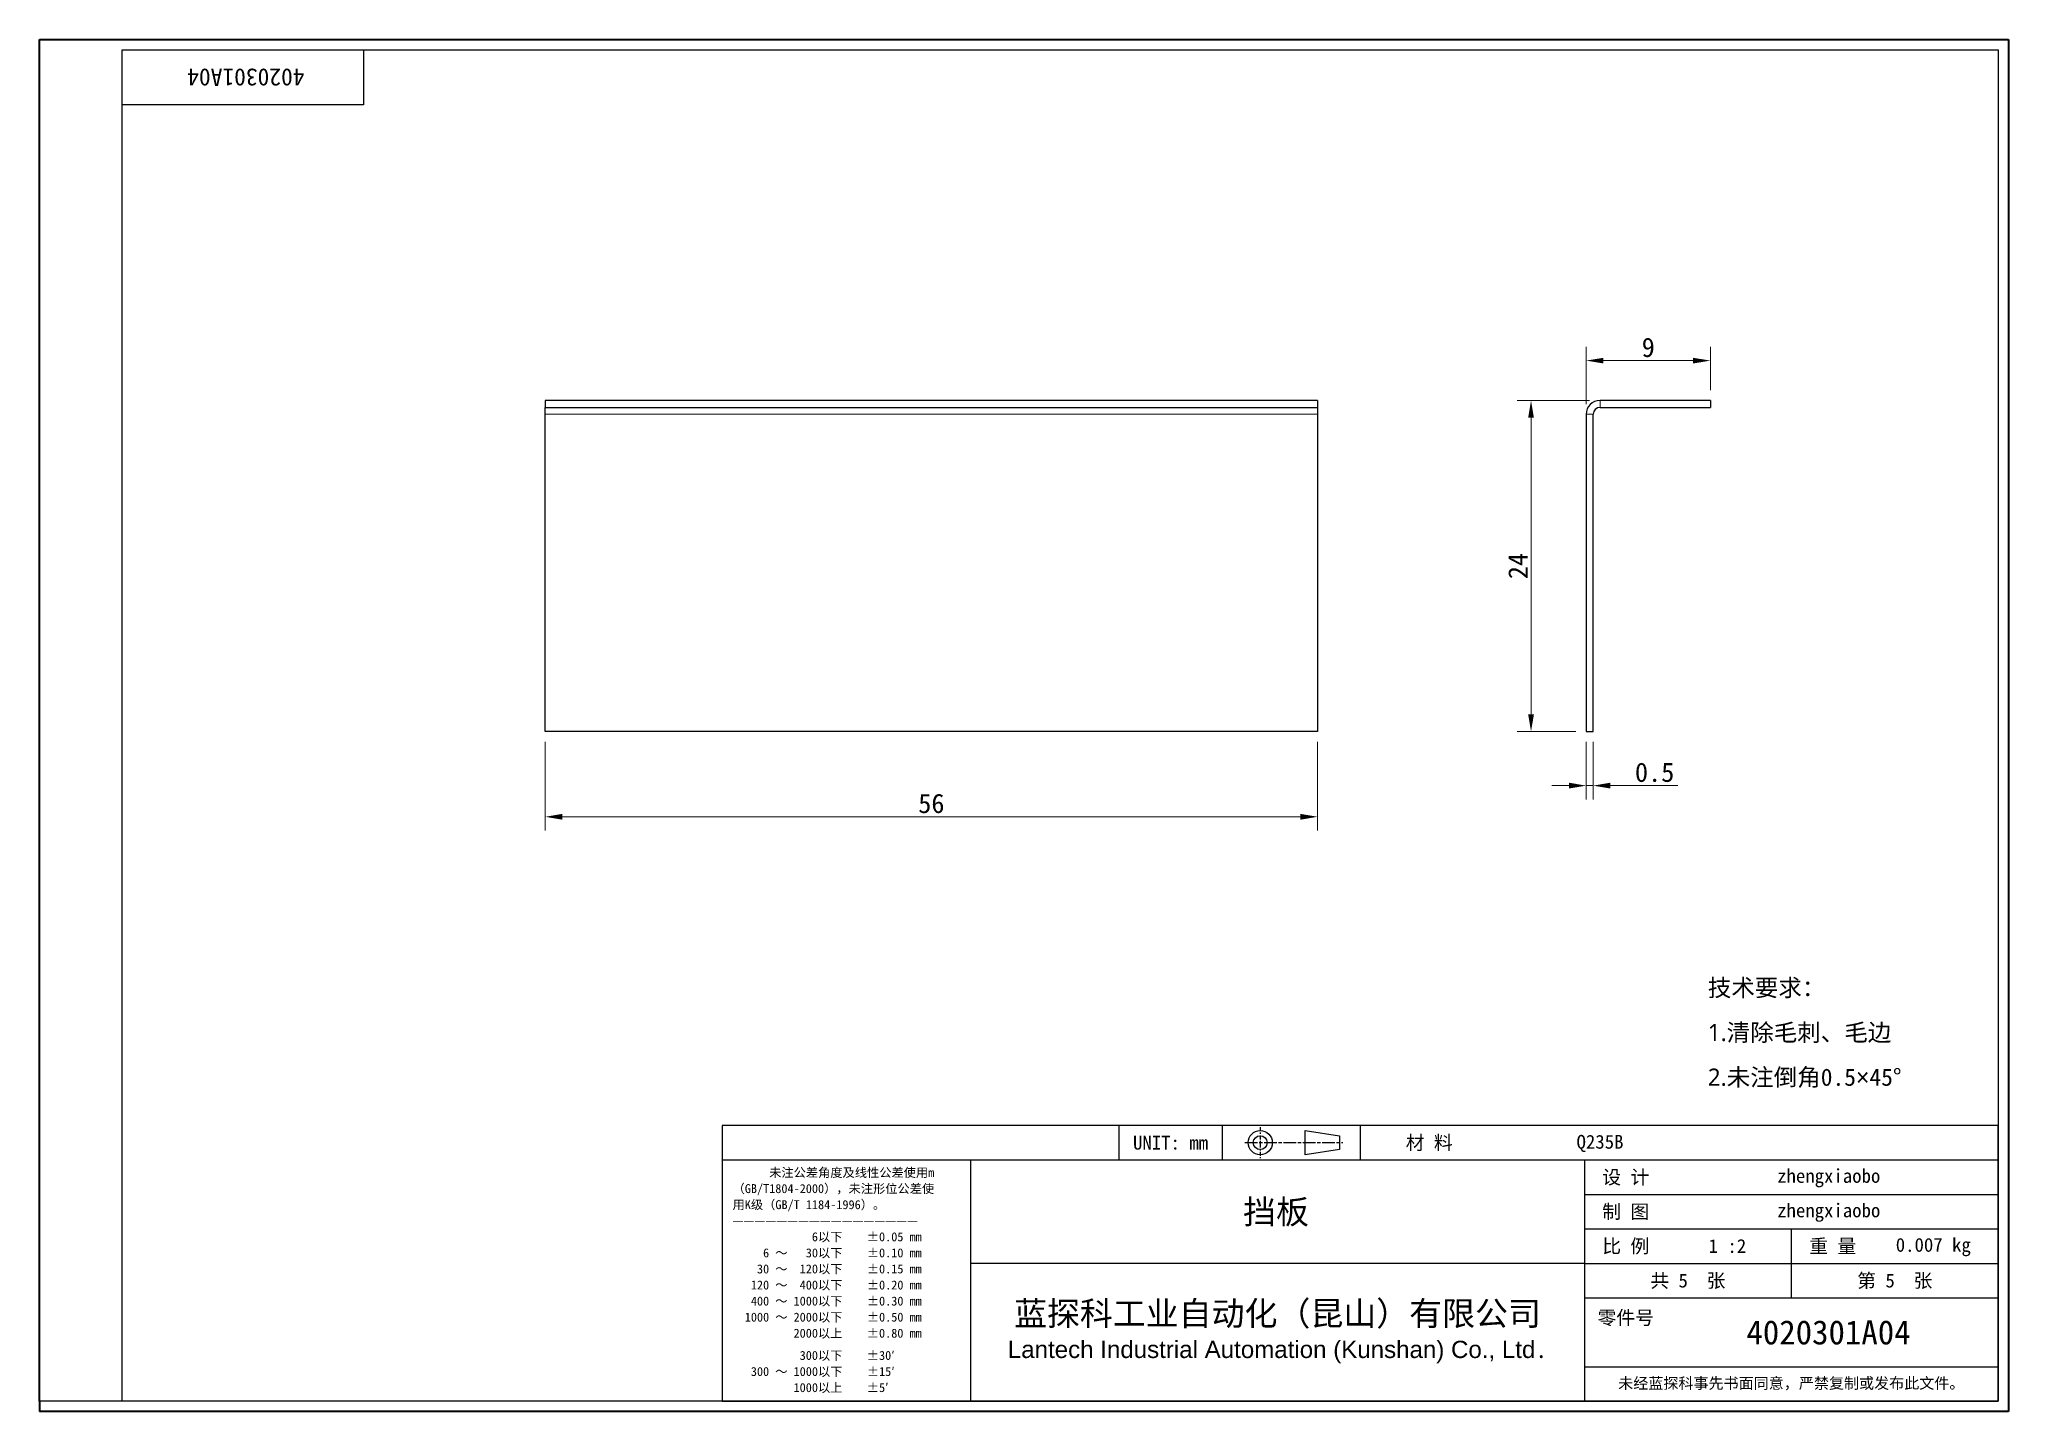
# Model space of a CAD drawing. Header units: millimetres. Extents: x 3 to 146, y 3 to 102.
import ezdxf
from ezdxf.enums import TextEntityAlignment as Align

# ---------------------------------------------------------------- set-up
doc = ezdxf.new("R2010")
doc.units = ezdxf.units.MM
doc.header["$LTSCALE"] = 0.5
doc.linetypes.add('CHAIN', pattern=[0.3543, 0.2362, -0.0295, 0.0591, -0.0295])
for name, color, linetype, lineweight in [('1', 7, 'Continuous', 18), ('可见 (ISO)', 7, 'Continuous', 25), ('可见窄的 (ISO)', 7, 'Continuous', 18), ('图框 (ISO)', 7, 'Continuous', 35), ('标题 (ISO)', 7, 'Continuous', 25)]:
    doc.layers.add(name, color=color, linetype=linetype, lineweight=lineweight)
doc.layers.add('尺寸 (ISO)', color=7, linetype='Continuous', lineweight=18, true_color=0x008000)
doc.layers.add('符号 (ISO)', color=7, linetype='Continuous', lineweight=18, true_color=0x008000)
doc.styles.add('文本样式164', font='SimSun.ttf')
doc.styles.add('文本样式165', font='SimSun.ttf')
doc.styles.add('文本样式74', font='SimSun.ttf')
doc.styles.add('最新国标', font='simfang.ttf')
doc.styles.add('注释文本 (ISO)', font='simfang.ttf')
doc.dimstyles.new('默认 (GB)', dxfattribs={"dimscale": 0.5, "dimtxt": 2.8, "dimasz": 2.5, "dimexe": 2, "dimexo": 1.5, "dimgap": 0.5, "dimtad": 1, "dimtoh": 1, "dimdsep": 46, "dimtxsty": '最新国标', "dimcen": 0.09, "dimdle": 10, "dimclrd": 256, "dimclre": 256, "dimclrt": 256, "dimaunit": 1, "dimadec": 3, "dimazin": 2, "dimtfac": 0.535714, "dimtmove": 0, "dimatfit": 3, "dimfxl": 0, "dimtolj": 1, "dimtzin": 0, "dimlwd": -1, "dimlwe": -1, "dimarcsym": 0})

# ---------------------------------------------------------------- blocks, each defined once
blk = doc.blocks.new('图框 最新国标')
at = {"layer": '图框 (ISO)'}
for p, q in [((6, 7), (6, 204.5)), ((6, 204.5), (291.5, 204.5)), ((291.5, 204.5), (291.5, 5.5)), ((6, 7), (6, 5.5)), ((6, 7), (6, 5.5)), ((291.5, 5.5), (6, 5.5))]:
    blk.add_line(p, q, dxfattribs=at)
at = {"layer": '图框 (ISO)', "color": 7, "linetype": 'Continuous', "lineweight": 25}
for p, q in [((18, 203), (290, 203)), ((18, 7), (18, 203)), ((18, 203), (290, 203)), ((53, 203), (53, 195)), ((290, 203), (290, 7)), ((290, 203), (290, 7)), ((53, 195), (18, 195)), ((290, 7), (6, 7)), ((290, 7), (18, 7))]:
    blk.add_line(p, q, dxfattribs=at)
at = {"layer": '图框 (ISO)', "style": '文本样式74'}
blk.add_attdef('零件代号_001', (44.44, 200.25), '', height=2.5, rotation=180, dxfattribs=at)
blk = doc.blocks.new('标题栏 最新国标')
at = {"layer": '标题 (ISO)'}
for p, q in [((381.98, -183.84), (196.98, -183.84)), ((196.98, -183.84), (196.98, -223.84)), ((254.48, -183.84), (254.48, -188.84)), ((269.48, -183.84), (269.48, -188.84)), ((281.48, -188.09), (281.48, -184.59)), ((281.48, -184.59), (286.48, -185.34)), ((286.48, -185.34), (286.48, -187.34)), ((289.48, -183.84), (289.48, -188.84)), ((381.98, -223.84), (381.98, -183.84)), ((383.48, -183.84), (383.48, -225.34)), ((286.48, -187.34), (281.48, -188.09)), ((196.98, -188.84), (381.98, -188.84)), ((232.98, -188.84), (232.98, -223.84)), ((321.98, -188.84), (321.98, -223.84)), ((321.98, -193.84), (381.98, -193.84)), ((321.98, -198.84), (381.98, -198.84)), ((351.98, -198.84), (351.98, -208.84)), ((321.98, -203.84), (232.98, -203.84)), ((321.98, -203.84), (381.98, -203.84)), ((321.98, -208.84), (381.98, -208.84)), ((321.98, -218.84), (381.98, -218.84)), ((196.98, -223.84), (381.98, -223.84)), ((383.48, -225.34), (196.98, -225.34))]:
    blk.add_line(p, q, dxfattribs=at)
at = {"layer": '标题 (ISO)', "linetype": 'CHAIN', "ltscale": 5.000333}
blk.add_line((274.98, -184.09), (274.98, -188.59), dxfattribs=at)
at = {"layer": '标题 (ISO)', "linetype": 'CHAIN', "ltscale": 15.834605}
blk.add_line((272.73, -186.34), (286.98, -186.34), dxfattribs=at)
at = {"layer": '标题 (ISO)'}
for radius in [1.75, 1]:
    blk.add_circle((274.98, -186.34), radius, dxfattribs=at)
at = {"layer": '1', "style": '文本样式164'}
for s, p in [('UNIT: mm', (261.98, -186.34)), ('材 料', (299.48, -186.34)), ('设 计', (327.98, -191.34)), ('制 图', (327.98, -196.34)), ('比 例', (327.98, -201.34)), ('重 量', (357.98, -201.34)), ('共 5  张', (336.98, -206.34)), ('第 5  张', (366.98, -206.34))]:
    blk.add_text(s, height=2, dxfattribs=at).set_placement(p, align=Align.MIDDLE_CENTER)
at = {"layer": '标题 (ISO)', "char_height": 2, "style": '注释文本 (ISO)'}
for s, insert, attachment_point, line_spacing_factor in [('{\\fSimSun|b0|i0|c134|p2;\\H0.65x;      未注公差角度及线性公差使用m\\P（GB/T1804-2000），未注形位公差使\\P用K级（GB/T 1184-1996）。\\P—————————————————\\P             6以下    ±0.05 mm\\P     6 ～   30以下    ±0.10 mm\\P    30 ～  120以下    ±0.15 mm\\P   120 ～  400以下    ±0.20 mm\\P   400 ～ 1000以下    ±0.30 mm\\P  1000 ～ 2000以下    ±0.50 mm\\P          2000以上    ±0.80 mm\\P\\H0.38462x;\\P\\H2.6x;           300以下    ±30′\\P   300 ～ 1000以下    ±15′\\P          1000以上    ±5′}', (198.48, -206.34), 4, 1.075116), ('{\\fMicrosoft YaHei|b0|i0|c134|p34;\\H1.75x;蓝探科工业自动化（昆山）有限公司\\P\\fArial|b0|i0|c0|p34;\\H0.71429x;Lantech Industrial Automation (Kunshan) Co., Ltd\\fFangSong|b0|i0|c134|p49;.\\H1.15195x; }', (277.48, -213.84), 5, 0.978695)]:
    blk.add_mtext(s, dxfattribs=dict(at, insert=insert, attachment_point=attachment_point, line_spacing_factor=line_spacing_factor))
at = {"layer": '标题 (ISO)', "attachment_point": 5, "style": '注释文本 (ISO)'}
for s, insert, char_height in [('\\fFangSong|b0|i0;零件号', (327.98, -211.84), 2), ('\\fSimSun|b0|i0;{\\H1.6000;未经蓝探科事先书面同意，严禁复制或发布此文件。}', (351.98, -221.34), 1.6)]:
    blk.add_mtext(s, dxfattribs=dict(at, insert=insert, char_height=char_height))
at = {"layer": '标题 (ISO)'}
for tag, p, height, style in [('材料_001', (320.84, -187.21), 2, '注释文本 (ISO)'), ('设计人_001', (349.92, -192.16), 2, '注释文本 (ISO)'), ('库存编号_001', (272.5, -198.11), 3.5, '文本样式165'), ('设计人_001', (349.92, -197.16), 2, '注释文本 (ISO)'), ('视图比例_001', (339.99, -202.33), 2, '注释文本 (ISO)'), ('质量\\P3;_001', (367.12, -202.16), 2, '注释文本 (ISO)'), ('零件代号_001', (345.47, -215.59), 3.5, '文本样式165')]:
    blk.add_attdef(tag, p, '', height=height, dxfattribs=dict(at, style=style))
blk = doc.blocks.new('*D5')
at = {"layer": 'Defpoints', "color": 0, "transparency": 16777216}
for p in [(39.66, 52.06), (95.66, 52.06), (39.66, 45.88)]:
    blk.add_point(p, dxfattribs=at)
at = {"layer": '尺寸 (ISO)', "color": 116, "true_color": 0x00803f, "transparency": 16777216}
for p, q in [((39.66, 51.31), (39.66, 44.88)), ((95.66, 51.31), (95.66, 44.88)), ((94.41, 45.88), (40.91, 45.88))]:
    blk.add_line(p, q, dxfattribs=at)
for points in [[(40.91, 46.09), (40.91, 45.67), (39.66, 45.88)], [(94.41, 46.09), (94.41, 45.67), (95.66, 45.88)]]:
    blk.add_solid(points, dxfattribs=at)
at = {"layer": '尺寸 (ISO)', "transparency": 16777216, "insert": (67.66, 46.84), "char_height": 1.4, "attachment_point": 5, "style": '最新国标'}
blk.add_mtext('\\A1;56', dxfattribs=at)
blk = doc.blocks.new('*D6')
at = {"layer": 'Defpoints', "color": 0, "transparency": 16777216}
for p in [(116.13, 76.06), (111.13, 52.06), (115.13, 52.06)]:
    blk.add_point(p, dxfattribs=at)
at = {"layer": '尺寸 (ISO)', "color": 116, "true_color": 0x00803f, "transparency": 16777216}
for p, q in [((115.38, 76.06), (110.13, 76.06)), ((111.13, 74.81), (111.13, 53.31)), ((114.38, 52.06), (110.13, 52.06))]:
    blk.add_line(p, q, dxfattribs=at)
for points in [[(110.92, 74.81), (111.34, 74.81), (111.13, 76.06)], [(110.92, 53.31), (111.34, 53.31), (111.13, 52.06)]]:
    blk.add_solid(points, dxfattribs=at)
at = {"layer": '尺寸 (ISO)', "transparency": 16777216, "insert": (110.18, 64.06), "char_height": 1.4, "attachment_point": 5, "rotation": 90, "style": '最新国标'}
blk.add_mtext('\\A1;24', dxfattribs=at)
blk = doc.blocks.new('*D7')
at = {"layer": 'Defpoints', "color": 0, "transparency": 16777216}
for p in [(124.13, 78.96), (124.13, 76.06), (115.13, 75.06)]:
    blk.add_point(p, dxfattribs=at)
at = {"layer": '尺寸 (ISO)', "color": 116, "true_color": 0x00803f, "transparency": 16777216}
for p, q in [((115.13, 75.81), (115.13, 79.96)), ((124.13, 76.81), (124.13, 79.96)), ((116.38, 78.96), (122.88, 78.96))]:
    blk.add_line(p, q, dxfattribs=at)
for points in [[(116.38, 79.16), (116.38, 78.75), (115.13, 78.96)], [(122.88, 79.16), (122.88, 78.75), (124.13, 78.96)]]:
    blk.add_solid(points, dxfattribs=at)
at = {"layer": '尺寸 (ISO)', "transparency": 16777216, "insert": (119.63, 79.91), "char_height": 1.4, "attachment_point": 5, "style": '最新国标'}
blk.add_mtext('\\A1;9', dxfattribs=at)
blk = doc.blocks.new('*D8')
at = {"layer": 'Defpoints', "color": 0, "transparency": 16777216}
for p in [(115.13, 52.06), (115.63, 52.06), (115.13, 48.14)]:
    blk.add_point(p, dxfattribs=at)
at = {"layer": '尺寸 (ISO)', "color": 116, "true_color": 0x00803f, "transparency": 16777216}
for p, q in [((115.13, 51.31), (115.13, 47.14)), ((115.63, 51.31), (115.63, 47.14)), ((113.88, 48.14), (112.63, 48.14)), ((115.13, 48.14), (115.63, 48.14)), ((116.88, 48.14), (121.76, 48.14))]:
    blk.add_line(p, q, dxfattribs=at)
for points in [[(113.88, 48.35), (113.88, 47.93), (115.13, 48.14)], [(116.88, 48.35), (116.88, 47.93), (115.63, 48.14)]]:
    blk.add_solid(points, dxfattribs=at)
at = {"layer": '尺寸 (ISO)', "transparency": 16777216, "insert": (120.09, 49.1), "char_height": 1.4, "attachment_point": 5, "style": '最新国标'}
blk.add_mtext('\\A1;0.5', dxfattribs=at)

msp = doc.modelspace()

# ---------------------------------------------------------------- linework, layer by layer
at = {"layer": '可见 (ISO)'}
for p, q in [((39.661, 76.064), (39.661, 75.564)), ((95.661, 76.064), (39.661, 76.064)), ((95.661, 76.064), (95.661, 75.564)), ((124.131, 76.064), (116.131, 76.064)), ((124.131, 76.064), (124.131, 75.564)), ((39.661, 75.564), (95.661, 75.564)), ((39.661, 75.064), (39.661, 75.564)), ((39.661, 52.064), (39.661, 75.064)), ((95.661, 75.564), (95.661, 75.064)), ((95.661, 75.064), (95.661, 52.064)), ((115.131, 75.064), (115.131, 52.064)), ((115.631, 52.064), (115.631, 75.064)), ((116.131, 75.564), (124.131, 75.564)), ((95.661, 52.064), (39.661, 52.064)), ((115.131, 52.064), (115.631, 52.064))]:
    msp.add_line(p, q, dxfattribs=at)
for radius in [1, 0.5]:
    msp.add_arc((116.131, 75.064), radius, 90, 180, dxfattribs=at)
at = {"layer": '可见窄的 (ISO)'}
for p, q in [((116.131, 75.564), (116.131, 76.064)), ((95.661, 75.064), (39.661, 75.064)), ((115.631, 75.064), (115.131, 75.064))]:
    msp.add_line(p, q, dxfattribs=at)

# ---------------------------------------------------------------- block references
at = {"xscale": 0.5, "yscale": 0.5, "zscale": 0.5}
msp.add_blockref('图框 最新国标', (0, 0), dxfattribs=at).add_auto_attribs({'零件代号_001': '4020301A04'})
ref = msp.add_blockref('标题栏 最新国标', (-45.991, 115.422), dxfattribs=dict(xscale=0.5, yscale=0.5, zscale=0.5))
ref.add_attrib('零件代号_001', '4020301A04', (126.743, 7.625), dxfattribs={"layer": '标题 (ISO)', "height": 1.75, "style": '文本样式165'})
ref.add_attrib('库存编号_001', '挡板', (90.257, 16.365), dxfattribs={"layer": '标题 (ISO)', "height": 1.75, "style": '文本样式165'})
ref.add_attrib('质量\\P3;_001', '0.007 kg', (137.569, 14.341), dxfattribs={"layer": '标题 (ISO)', "height": 1, "style": '注释文本 (ISO)'})
ref.add_attrib('视图比例_001', '1 :2', (124.006, 14.259), dxfattribs={"layer": '标题 (ISO)', "height": 1, "style": '注释文本 (ISO)'})
ref.add_attrib('设计人_001', 'zhengxiaobo', (128.969, 19.341), dxfattribs={"layer": '标题 (ISO)', "height": 1, "style": '注释文本 (ISO)'})
ref.add_attrib('设计人_001', 'zhengxiaobo', (128.969, 16.841), dxfattribs={"layer": '标题 (ISO)', "height": 1, "style": '注释文本 (ISO)'})
ref.add_attrib('材料_001', 'Q235B', (114.43, 21.816), dxfattribs={"layer": '标题 (ISO)', "height": 1, "style": '注释文本 (ISO)'})

# ---------------------------------------------------------------- texts
at = {"layer": '符号 (ISO)', "insert": (123.945, 30.168), "char_height": 1.25, "width": 17.42324, "attachment_point": 4, "line_spacing_factor": 1.556318, "style": '注释文本 (ISO)'}
msp.add_mtext('\\f仿宋_GB2312|b0|i0;{\\H1.2500;技术要求：\\P}\\fSegoe UI|b0|i0;{\\H1.2500;1.}\\f仿宋_GB2312|b0|i0;{\\H1.2500;清除毛刺、毛边\\P}\\fSegoe UI|b0|i0;{\\H1.2500;2.}\\f仿宋_GB2312|b0|i0;{\\H1.2500;未注倒角}\\fSimSun|b0|i0;{\\H1.2500;0.5}\\f??|b0|i0;{\\H1.2500;×}\\f仿宋_GB2312|b0|i0;{\\H1.2500;45}\\fSimSun|b0|i0;{\\H1.2500;°}', dxfattribs=at)

# ---------------------------------------------------------------- dimensions: what is measured, and where the dimension line sits
at = {"layer": '尺寸 (ISO)', "color": 116, "true_color": 0x00803f}
for base, p1, p2, angle, picture, middle in [((124.131, 78.955), (115.131, 75.064), (124.131, 76.064), 180, '*D7', (119.631, 78.955)), ((111.131, 52.064), (116.131, 76.064), (115.131, 52.064), 90, '*D6', (111.131, 64.064)), ((39.661, 45.878), (95.661, 52.064), (39.661, 52.064), 180, '*D5', (67.661, 45.878))]:
    dim = msp.add_linear_dim(base=base, p1=p1, p2=p2, angle=angle, dimstyle='默认 (GB)', override={"dimgap": 0.5, "dimtoh": 0, "dimdec": 2, "dimtol": 0, "dimlim": 0, "dimtp": 0, "dimtm": 0, "dimtdec": 2, "dimtofl": 0, "dimatfit": 1}, dxfattribs=at)
    dim.commit()
    dim.dimension.update_dxf_attribs({"geometry": picture, "text_midpoint": middle, "dimtype": 160})
dim = msp.add_linear_dim(base=(115.131, 48.14), p1=(115.631, 52.064), p2=(115.131, 52.064), dimstyle='默认 (GB)', override={"dimgap": 0.5, "dimtoh": 0, "dimdec": 2, "dimtol": 0, "dimlim": 0, "dimtp": 0, "dimtm": 0, "dimtdec": 2, "dimtofl": 1, "dimatfit": 1}, dxfattribs=at)
dim.commit()
dim.dimension.update_dxf_attribs({"geometry": '*D8', "text_midpoint": (120.09, 48.14), "dimtype": 160})

doc.saveas('drawing.dxf')
